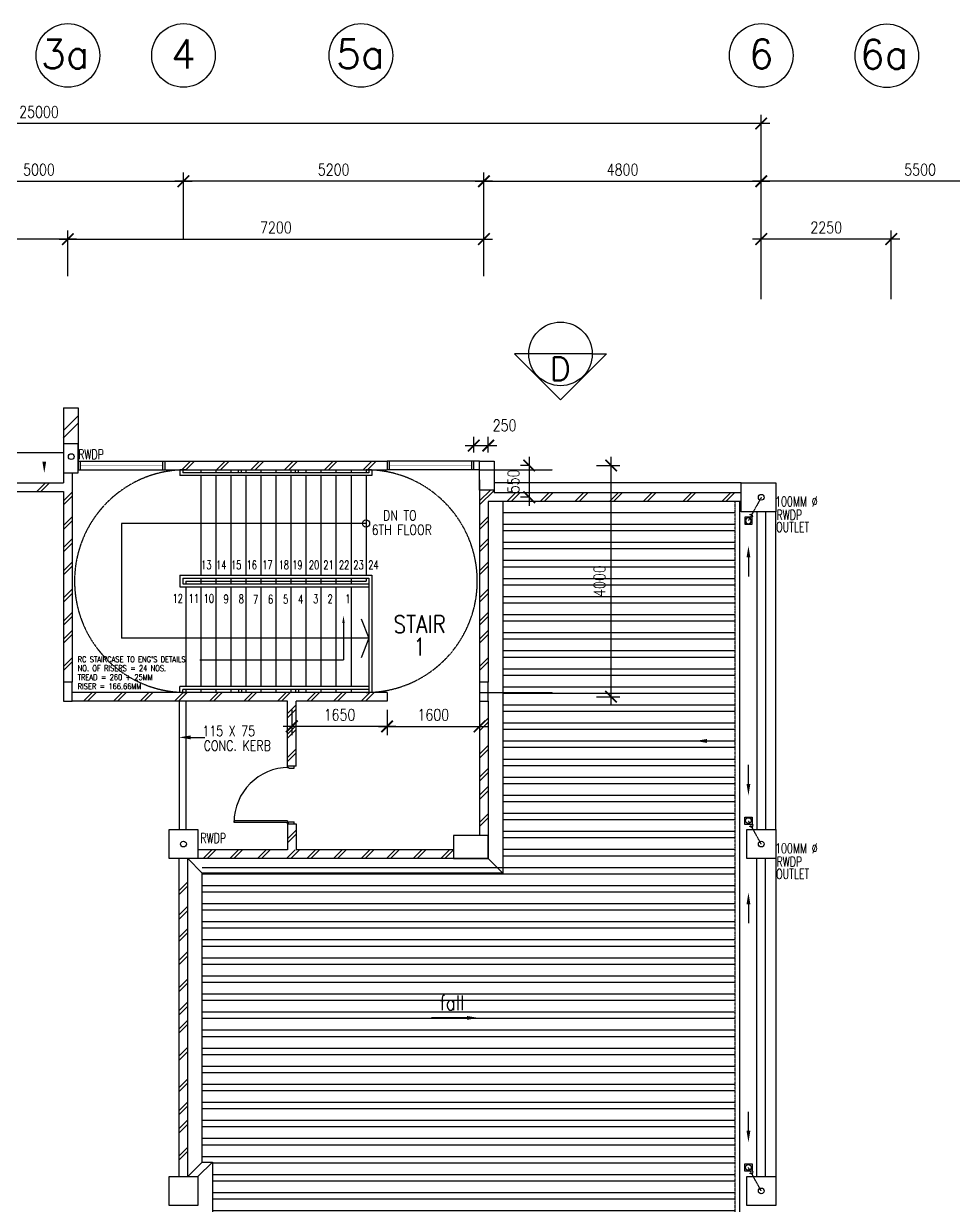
# Model space of a CAD drawing. Extents: x 2687779 to 2997471, y -863049 to -631414.
# Drawn here: x 2897738 to 2913829, y -796674 to -776230 of the extents above; entities that cross this region are included whole.
import ezdxf

# ---------------------------------------------------------------- set-up
doc = ezdxf.new("R2010")
doc.units = 0
doc.header["$LTSCALE"] = 10
doc.header["$MEASUREMENT"] = 0
doc.header["$PDMODE"] = 34
for name, pattern in [('DASHED', [0.75, 0.5, -0.25]), ('DIVIDE', [1.25, 0.5, -0.25, 0, -0.25, 0, -0.25]), ('HIDDEN', [0.375, 0.25, -0.125])]:
    doc.linetypes.add(name, pattern=pattern)
doc.layers.get('0').update_dxf_attribs({"linetype": 'CONTINUOUS'})
doc.layers.get('DEFPOINTS').update_dxf_attribs({"linetype": 'CONTINUOUS'})
for name, color, linetype in [('-sprinkler h1', 240, 'CONTINUOUS'), ('AR', 7, 'CONTINUOUS'), ('AR1', 7, 'CONTINUOUS'), ('BEAM', 1, 'HIDDEN'), ('COL', 3, 'CONTINUOUS'), ('DIM', 7, 'CONTINUOUS'), ('FIT', 5, 'CONTINUOUS'), ('FLASH', 35, 'CONTINUOUS'), ('GRID-T', 7, 'CONTINUOUS'), ('H', 1, 'CONTINUOUS'), ('hatch', 7, 'CONTINUOUS'), ('LINE', 7, 'CONTINUOUS'), ('PIPE', 5, 'DIVIDE'), ('R25', 5, 'CONTINUOUS'), ('RWDP', 145, 'CONTINUOUS'), ('SPEC', 7, 'CONTINUOUS'), ('stair', 7, 'CONTINUOUS'), ('T25', 7, 'CONTINUOUS'), ('T50', 3, 'CONTINUOUS'), ('TEXT', 7, 'CONTINUOUS'), ('WALL', 2, 'CONTINUOUS'), ('WIN', 5, 'CONTINUOUS')]:
    doc.layers.add(name, color=color, linetype=linetype)
doc.layers.get('-sprinkler h1').off()
doc.styles.add('E', font='ROMANS.SHX', dxfattribs={"width": 0.9})
doc.styles.add('ROMANS', font='romans.shx', dxfattribs={"width": 0.8, "height": 100})
doc.styles.get("Standard").update_dxf_attribs({"font": 'ROMANS.SHX'})
doc.dimstyles.new('STANDARD$0', dxfattribs={"dimscale": 0, "dimtxt": 8, "dimasz": 6, "dimexe": 1, "dimexo": 1, "dimgap": 3, "dimtad": 1, "dimdec": 0, "dimlfac": -1, "dimrnd": 1, "dimzin": 0, "dimdsep": 46, "dimtxsty": 'Standard', "dimcen": 0, "dimclrd": 5, "dimclre": 250, "dimadec": 0, "dimazin": 0, "dimtfac": 1, "dimtdec": 4, "dimtofl": 0, "dimtmove": 0, "dimatfit": 3, "dimfxl": 1, "dimtolj": 1, "dimtzin": 0, "dimarcsym": 0})

# ---------------------------------------------------------------- blocks, each defined once
blk = doc.blocks.new('D1000')
at = {"layer": 'R25', "color": 7}
for p, q in [((25, 115), (25, 1040)), ((25, 1040), (50, 1040)), ((50, 115), (50, 1040)), ((0, 115), (25, 115)), ((0, 0), (38, 0)), ((25, 115), (25, 90)), ((50, 115), (25, 115)), ((25, 90), (38, 90)), ((38, 90), (38, 0)), ((962, 90), (962, 0)), ((962, 90), (975, 90)), ((962, 0), (1000, 0)), ((975, 115), (975, 90)), ((975, 115), (1000, 115))]:
    blk.add_line(p, q, dxfattribs=at)
blk.add_arc((25, 90), 950, 0, 90, dxfattribs=at)
blk = doc.blocks.new('_ARCHTICK')
at = {"color": 0, "linetype": 'ByBlock', "const_width": 0.15}
blk.add_lwpolyline([(-0.5, -0.5), (0.5, 0.5)], dxfattribs=at)
blk = doc.blocks.new('*D106')
at = {"layer": 'DEFPOINTS', "color": 0, "transparency": 16777216}
for p in [(2885504, -777957), (2885504, -779505), (2910504, -779505)]:
    blk.add_point(p, dxfattribs=at)
at = {"layer": 'DIM', "color": 7, "lineweight": -2, "transparency": 16777216}
for p, q in [((2885504, -779355), (2885504, -777807)), ((2910504, -779355), (2910504, -777807)), ((2910654, -777957), (2885354, -777957))]:
    blk.add_line(p, q, dxfattribs=at)
at = {"layer": 'DIM', "color": 7, "lineweight": -2, "transparency": 16777216, "xscale": 200, "yscale": 200, "zscale": 200}
for p, rotation in [((2885504, -777957), 180.0000000117521), ((2910504, -777957), 1.175219921378812e-08)]:
    blk.add_blockref('_ARCHTICK', p, dxfattribs=dict(at, rotation=rotation))
at = {"layer": 'DIM', "color": 7, "transparency": 16777216, "insert": (2898004, -777757), "char_height": 200, "attachment_point": 5, "rotation": 0, "style": 'ROMANS'}
blk.add_mtext('\\A1;25000', dxfattribs=at)
blk = doc.blocks.new('*D108')
at = {"layer": 'DEFPOINTS', "color": 0, "transparency": 16777216}
for p in [(2890504, -779957), (2890504, -780751), (2898504, -780751)]:
    blk.add_point(p, dxfattribs=at)
at = {"layer": 'DIM', "color": 7, "lineweight": -2, "transparency": 16777216}
for p, q in [((2898654, -779957), (2890354, -779957)), ((2890504, -780601), (2890504, -779807)), ((2898504, -780601), (2898504, -779807))]:
    blk.add_line(p, q, dxfattribs=at)
at = {"layer": 'DIM', "color": 7, "lineweight": -2, "transparency": 16777216, "xscale": 200, "yscale": 200, "zscale": 200, "rotation": 180}
blk.add_blockref('_ARCHTICK', (2890504, -779957), dxfattribs=at)
at = {"layer": 'DIM', "color": 7, "lineweight": -2, "transparency": 16777216, "xscale": 200, "yscale": 200, "zscale": 200}
blk.add_blockref('_ARCHTICK', (2898504, -779957), dxfattribs=at)
at = {"layer": 'DIM', "color": 7, "transparency": 16777216, "insert": (2894504, -779757), "char_height": 200, "attachment_point": 5, "style": 'ROMANS'}
blk.add_mtext('\\A1;8000', dxfattribs=at)
blk = doc.blocks.new('*D109')
at = {"layer": 'DEFPOINTS', "color": 0, "transparency": 16777216}
for p in [(2900504, -778957), (2895504, -780108), (2900504, -780108)]:
    blk.add_point(p, dxfattribs=at)
at = {"layer": 'DIM', "color": 7, "lineweight": -2, "transparency": 16777216}
for p, q in [((2895504, -779958), (2895504, -778807)), ((2900504, -779958), (2900504, -778807)), ((2895354, -778957), (2900654, -778957))]:
    blk.add_line(p, q, dxfattribs=at)
at = {"layer": 'DIM', "color": 7, "lineweight": -2, "transparency": 16777216, "xscale": 200, "yscale": 200, "zscale": 200, "rotation": 180}
blk.add_blockref('_ARCHTICK', (2895504, -778957), dxfattribs=at)
at = {"layer": 'DIM', "color": 7, "lineweight": -2, "transparency": 16777216, "xscale": 200, "yscale": 200, "zscale": 200}
blk.add_blockref('_ARCHTICK', (2900504, -778957), dxfattribs=at)
at = {"layer": 'DIM', "color": 7, "transparency": 16777216, "insert": (2898004, -778757), "char_height": 200, "attachment_point": 5, "style": 'ROMANS'}
blk.add_mtext('\\A1;5000', dxfattribs=at)
blk = doc.blocks.new('*D111')
at = {"layer": 'DEFPOINTS', "color": 0, "transparency": 16777216}
for p in [(2905704, -779957), (2898504, -780751), (2905704, -780751)]:
    blk.add_point(p, dxfattribs=at)
at = {"layer": 'DIM', "color": 7, "lineweight": -2, "transparency": 16777216}
for p, q in [((2898354, -779957), (2905854, -779957)), ((2898504, -780601), (2898504, -779807)), ((2905704, -780601), (2905704, -779807))]:
    blk.add_line(p, q, dxfattribs=at)
at = {"layer": 'DIM', "color": 7, "lineweight": -2, "transparency": 16777216, "xscale": 200, "yscale": 200, "zscale": 200, "rotation": 180}
blk.add_blockref('_ARCHTICK', (2898504, -779957), dxfattribs=at)
at = {"layer": 'DIM', "color": 7, "lineweight": -2, "transparency": 16777216, "xscale": 200, "yscale": 200, "zscale": 200}
blk.add_blockref('_ARCHTICK', (2905704, -779957), dxfattribs=at)
at = {"layer": 'DIM', "color": 7, "transparency": 16777216, "insert": (2902104, -779757), "char_height": 200, "attachment_point": 5, "style": 'ROMANS'}
blk.add_mtext('\\A1;7200', dxfattribs=at)
blk = doc.blocks.new('*D238')
at = {"layer": 'DEFPOINTS', "color": 0, "transparency": 16777216}
for p in [(2904029, -787949), (2905629, -787949), (2905629, -788387)]:
    blk.add_point(p, dxfattribs=at)
at = {"layer": 'stair', "color": 7, "lineweight": -2, "transparency": 16777216}
for p, q in [((2904029, -788099), (2904029, -788537)), ((2905629, -788099), (2905629, -788537)), ((2903879, -788387), (2905779, -788387))]:
    blk.add_line(p, q, dxfattribs=at)
at = {"layer": 'stair', "color": 7, "lineweight": -2, "transparency": 16777216, "xscale": 200, "yscale": 200, "zscale": 200, "rotation": 180}
blk.add_blockref('_ARCHTICK', (2904029, -788387), dxfattribs=at)
at = {"layer": 'stair', "color": 7, "lineweight": -2, "transparency": 16777216, "xscale": 200, "yscale": 200, "zscale": 200}
blk.add_blockref('_ARCHTICK', (2905629, -788387), dxfattribs=at)
at = {"layer": 'stair', "color": 7, "transparency": 16777216, "insert": (2904829, -788187), "char_height": 200, "attachment_point": 5, "style": 'ROMANS'}
blk.add_mtext('\\A1;1600', dxfattribs=at)
blk = doc.blocks.new('*D114')
at = {"layer": 'DEFPOINTS', "color": 0, "transparency": 16777216}
for p in [(2906618, -783874), (2906489, -784424), (2906618, -784424)]:
    blk.add_point(p, dxfattribs=at)
at = {"layer": 'DIM', "color": 7, "lineweight": -2, "transparency": 16777216}
for p, q in [((2906489, -783724), (2906489, -784574)), ((2906468, -783874), (2906339, -783874)), ((2906468, -784424), (2906339, -784424))]:
    blk.add_line(p, q, dxfattribs=at)
at = {"layer": 'DIM', "color": 7, "lineweight": -2, "transparency": 16777216, "xscale": 200, "yscale": 200, "zscale": 200}
for p, rotation in [((2906489, -783874), 90), ((2906489, -784424), 270)]:
    blk.add_blockref('_ARCHTICK', p, dxfattribs=dict(at, rotation=rotation))
at = {"layer": 'DIM', "color": 7, "transparency": 16777216, "insert": (2906216, -784149), "char_height": 200, "attachment_point": 5, "rotation": 90, "style": 'ROMANS'}
blk.add_mtext('\\A1;550', dxfattribs=at)
blk = doc.blocks.new('*D115')
at = {"layer": 'DEFPOINTS', "color": 0, "transparency": 16777216}
for p in [(2907502, -783874), (2907905, -783874), (2907502, -787874)]:
    blk.add_point(p, dxfattribs=at)
at = {"layer": 'DIM', "color": 7, "lineweight": -2, "transparency": 16777216}
for p, q in [((2907905, -788024), (2907905, -783724)), ((2907652, -783874), (2908055, -783874)), ((2907652, -787874), (2908055, -787874))]:
    blk.add_line(p, q, dxfattribs=at)
at = {"layer": 'DIM', "color": 7, "lineweight": -2, "transparency": 16777216, "xscale": 200, "yscale": 200, "zscale": 200}
for p, rotation in [((2907905, -783874), 90), ((2907905, -787874), 270)]:
    blk.add_blockref('_ARCHTICK', p, dxfattribs=dict(at, rotation=rotation))
at = {"layer": 'DIM', "color": 7, "transparency": 16777216, "insert": (2907705, -785874), "char_height": 200, "attachment_point": 5, "rotation": 90, "style": 'ROMANS'}
blk.add_mtext('\\A1;4000', dxfattribs=at)
blk = doc.blocks.new('*D239')
at = {"layer": 'DEFPOINTS', "color": 0, "transparency": 16777216}
for p in [(2905779, -783530), (2905529, -783799), (2905779, -783799)]:
    blk.add_point(p, dxfattribs=at)
at = {"layer": 'DIM', "color": 7, "lineweight": -2, "transparency": 16777216}
for p, q in [((2905529, -783649), (2905529, -783380)), ((2905779, -783649), (2905779, -783380)), ((2905379, -783530), (2905929, -783530))]:
    blk.add_line(p, q, dxfattribs=at)
at = {"layer": 'DIM', "color": 7, "lineweight": -2, "transparency": 16777216, "xscale": 200, "yscale": 200, "zscale": 200, "rotation": 180}
blk.add_blockref('_ARCHTICK', (2905529, -783530), dxfattribs=at)
at = {"layer": 'DIM', "color": 7, "lineweight": -2, "transparency": 16777216, "xscale": 200, "yscale": 200, "zscale": 200}
blk.add_blockref('_ARCHTICK', (2905779, -783530), dxfattribs=at)
at = {"layer": 'DIM', "color": 7, "transparency": 16777216, "insert": (2906063, -783180), "char_height": 200, "attachment_point": 5, "style": 'ROMANS'}
blk.add_mtext('\\A1;250', dxfattribs=at)
blk = doc.blocks.new('*D118')
at = {"layer": 'DEFPOINTS', "color": 0, "transparency": 16777216}
for p in [(2910504, -778957), (2905704, -780108), (2910504, -780108)]:
    blk.add_point(p, dxfattribs=at)
at = {"layer": 'DIM', "color": 7, "lineweight": -2, "transparency": 16777216}
for p, q in [((2905704, -779958), (2905704, -778807)), ((2910504, -779958), (2910504, -778807)), ((2905554, -778957), (2910654, -778957))]:
    blk.add_line(p, q, dxfattribs=at)
at = {"layer": 'DIM', "color": 7, "lineweight": -2, "transparency": 16777216, "xscale": 200, "yscale": 200, "zscale": 200, "rotation": 180}
blk.add_blockref('_ARCHTICK', (2905704, -778957), dxfattribs=at)
at = {"layer": 'DIM', "color": 7, "lineweight": -2, "transparency": 16777216, "xscale": 200, "yscale": 200, "zscale": 200}
blk.add_blockref('_ARCHTICK', (2910504, -778957), dxfattribs=at)
at = {"layer": 'DIM', "color": 7, "transparency": 16777216, "insert": (2908104, -778757), "char_height": 200, "attachment_point": 5, "style": 'ROMANS'}
blk.add_mtext('\\A1;4800', dxfattribs=at)
blk = doc.blocks.new('*D119')
at = {"layer": 'DEFPOINTS', "color": 0, "transparency": 16777216}
for p in [(2900504, -778957), (2900504, -780108), (2905704, -780108)]:
    blk.add_point(p, dxfattribs=at)
at = {"layer": 'DIM', "color": 7, "lineweight": -2, "transparency": 16777216}
for p, q in [((2900504, -779958), (2900504, -778807)), ((2905704, -779958), (2905704, -778807)), ((2905854, -778957), (2900354, -778957))]:
    blk.add_line(p, q, dxfattribs=at)
at = {"layer": 'DIM', "color": 7, "lineweight": -2, "transparency": 16777216, "xscale": 200, "yscale": 200, "zscale": 200}
for p, rotation in [((2900504, -778957), 180.0000000117547), ((2905704, -778957), 1.175475716763685e-08)]:
    blk.add_blockref('_ARCHTICK', p, dxfattribs=dict(at, rotation=rotation))
at = {"layer": 'DIM', "color": 7, "transparency": 16777216, "insert": (2903104, -778757), "char_height": 200, "attachment_point": 5, "rotation": 0, "style": 'ROMANS'}
blk.add_mtext('\\A1;5200', dxfattribs=at)
blk = doc.blocks.new('*D132')
at = {"layer": 'DEFPOINTS', "color": 0, "transparency": 16777216}
for p in [(2910504, -779957), (2910504, -781149), (2912754, -781149)]:
    blk.add_point(p, dxfattribs=at)
at = {"layer": 'DIM', "color": 7, "lineweight": -2, "transparency": 16777216}
for p, q in [((2912904, -779957), (2910354, -779957)), ((2910504, -780999), (2910504, -779807)), ((2912754, -780999), (2912754, -779807))]:
    blk.add_line(p, q, dxfattribs=at)
at = {"layer": 'DIM', "color": 7, "lineweight": -2, "transparency": 16777216, "xscale": 200, "yscale": 200, "zscale": 200}
for p, rotation in [((2910504, -779957), 180.0000000117512), ((2912754, -779957), 1.175123998109484e-08)]:
    blk.add_blockref('_ARCHTICK', p, dxfattribs=dict(at, rotation=rotation))
at = {"layer": 'DIM', "color": 7, "transparency": 16777216, "insert": (2911629, -779757), "char_height": 200, "attachment_point": 5, "rotation": 0, "style": 'ROMANS'}
blk.add_mtext('\\A1;2250', dxfattribs=at)
blk = doc.blocks.new('*D136')
at = {"layer": 'DEFPOINTS', "color": 0, "transparency": 16777216}
for p in [(2910504, -778957), (2910504, -779808), (2916004, -779808)]:
    blk.add_point(p, dxfattribs=at)
at = {"layer": 'DIM', "color": 7, "lineweight": -2, "transparency": 16777216}
for p, q in [((2910504, -779658), (2910504, -778807)), ((2916004, -779658), (2916004, -778807)), ((2916154, -778957), (2910354, -778957))]:
    blk.add_line(p, q, dxfattribs=at)
at = {"layer": 'DIM', "color": 7, "lineweight": -2, "transparency": 16777216, "xscale": 200, "yscale": 200, "zscale": 200}
for p, rotation in [((2910504, -778957), 179.9999999882509), ((2916004, -778957), 359.9999999882509)]:
    blk.add_blockref('_ARCHTICK', p, dxfattribs=dict(at, rotation=rotation))
at = {"layer": 'DIM', "color": 7, "transparency": 16777216, "insert": (2913254, -778757), "char_height": 200, "attachment_point": 5, "rotation": 360, "style": 'ROMANS'}
blk.add_mtext('\\A1;5500', dxfattribs=at)
blk = doc.blocks.new('*D146')
at = {"layer": 'DEFPOINTS', "color": 0, "transparency": 16777216}
for p in [(2902380, -787949), (2904029, -787949), (2902380, -788387)]:
    blk.add_point(p, dxfattribs=at)
at = {"layer": 'stair', "color": 7, "lineweight": -2, "transparency": 16777216}
for p, q in [((2902380, -788099), (2902380, -788537)), ((2904029, -788099), (2904029, -788537)), ((2904179, -788387), (2902230, -788387))]:
    blk.add_line(p, q, dxfattribs=at)
at = {"layer": 'stair', "color": 7, "lineweight": -2, "transparency": 16777216, "xscale": 200, "yscale": 200, "zscale": 200, "rotation": 180}
blk.add_blockref('_ARCHTICK', (2902380, -788387), dxfattribs=at)
at = {"layer": 'stair', "color": 7, "lineweight": -2, "transparency": 16777216, "xscale": 200, "yscale": 200, "zscale": 200}
blk.add_blockref('_ARCHTICK', (2904029, -788387), dxfattribs=at)
at = {"layer": 'stair', "color": 7, "transparency": 16777216, "insert": (2903205, -788187), "char_height": 200, "attachment_point": 5, "style": 'ROMANS'}
blk.add_mtext('\\A1;1650', dxfattribs=at)
blk = doc.blocks.new('100FT')
at = {"layer": 'PIPE', "linetype": 'Continuous'}
blk.add_circle((0, 0), 50, dxfattribs=at)
blk = doc.blocks.new('A$C7CE3714C')
at = {"layer": 'FIT'}
blk.add_lwpolyline([(0, 0), (126, 0), (126, 126), (0, 126)], close=True, dxfattribs=at)
at = {"layer": 'FIT', "xscale": -1}
blk.add_blockref('100FT', (63, 66), dxfattribs=at)
blk = doc.blocks.new('A$C6C2E2E2E')
at = {"layer": 'TEXT', "color": 7}
for p in [(4596, 1147), (2108, 510)]:
    blk.add_line(p, (4596, 510), dxfattribs=at)
blk.add_solid([(4575, 1147), (4617, 1147), (4596, 1272)], dxfattribs=at)
at = {"layer": 'TEXT', "color": 7, "style": 'E', "width": 0.8}
for s, p in [("RC STAIRCASE TO ENG'S DETAILS", (-4, 467)), ('NO. OF RISERS = 24 NOS.', (-4, 314)), ('TREAD = 260 + 25MM', (-4, 158)), ('RISER = 166.66MM', (-4, 0))]:
    blk.add_text(s, height=100, dxfattribs=at).set_placement(p)
blk = doc.blocks.new('A$C01E24D99')
at = {"layer": 'DEFPOINTS', "color": 30, "linetype": 'Continuous'}
blk.add_blockref('A$C6C2E2E2E', (-5622, -909), dxfattribs=at)

msp = doc.modelspace()

# ---------------------------------------------------------------- hatches: boundary and pattern name
at = {"layer": 'hatch'}
h = msp.add_hatch(dxfattribs=at)
h.set_pattern_fill('STEEL', color=8, scale=2500, angle=315, style=0)
h.set_pattern_definition([(0, (-150878.78, -5e-05), (1e-13, 312.5), []), (0, (-150768.3, 110.5), (1e-13, 312.5), [])])
h.paths.add_polyline_path([(2910054.5, -784680.3), (2906029.5, -784680.3), (2906029.5, -790749.1), (2900829.5, -790749.1), (2900829.5, -795924.1), (2901004.5, -795924.1), (2901004.5, -796924.1), (2900829.5, -796924.1), (2900829.5, -801924.1), (2901004.5, -801924.1), (2901004.5, -802924.1), (2900829.5, -802924.1), (2900829.5, -808099.1), (2910054.5, -808099.1)])

# ---------------------------------------------------------------- linework, layer by layer
for p, q in [((2900429.5, -787949.1), (2900429.5, -790174.1)), ((2900544.5, -787949.1), (2900544.5, -790174.1))]:
    msp.add_line(p, q)
at = {"color": 7}
msp.add_line((2900629.5, -788577.9), (2900874.6, -788577.9), dxfattribs=at)
msp.add_solid([(2900629.5, -788611.3), (2900629.5, -788544.6), (2900429.5, -788577.9)], dxfattribs=at)
at = {"layer": 'AR', "color": 3, "linetype": 'Continuous'}
for p, q in [((2906480.1, -781943.4), (2906233.1, -781943.4)), ((2907580.1, -781943.4), (2907827, -781943.4))]:
    msp.add_line(p, q, dxfattribs=at)
at = {"layer": 'AR', "color": 3}
for p in [(2906233.1, -781943.4), (2907827, -781943.4)]:
    msp.add_line(p, (2907030.1, -782740.3), dxfattribs=at)
at = {"layer": 'AR', "color": 2}
msp.add_line((2907580.1, -781943.4), (2906480.1, -781943.4), dxfattribs=at)
at = {"layer": 'AR', "color": 3, "linetype": 'Continuous'}
msp.add_circle((2907030.1, -781943.4), 550, dxfattribs=at)
at = {"layer": 'AR1', "color": 1, "linetype": 'Continuous'}
msp.add_line((2905629.5, -783799.1), (2905779.5, -783799.1), dxfattribs=at)
at = {"layer": 'BEAM', "color": 5, "linetype": 'Continuous'}
for p, q in [((2910154.5, -784174.1), (2905879.5, -784174.1)), ((2910754.5, -790174.1), (2910754.5, -784674.1)), ((2910754.5, -790674.1), (2910754.5, -796174.1))]:
    msp.add_line(p, q, dxfattribs=at)
at = {"layer": 'COL'}
msp.add_lwpolyline([(2898429.5, -783999.1), (2898679.5, -783999.1), (2898679.5, -783499.1), (2898429.5, -783499.1), (2898429.5, -783999.1)], dxfattribs=at)
for points in [[(2905629.5, -784299.1), (2905629.5, -783799.1), (2905879.5, -783799.1), (2905879.5, -784299.1)], [(2910754.5, -784174.1), (2910754.5, -784674.1), (2910154.5, -784674.1), (2910154.5, -784174.1)], [(2898429.5, -787949.1), (2898579.5, -787949.1), (2898579.5, -787624.1), (2898429.5, -787624.1)], [(2905629.5, -787949.1), (2905779.5, -787949.1), (2905779.5, -787624.1), (2905629.5, -787624.1)], [(2900254.5, -790174.1), (2900754.5, -790174.1), (2900754.5, -790674.1), (2900254.5, -790674.1)], [(2910254.5, -790174.1), (2910754.5, -790174.1), (2910754.5, -790674.1), (2910254.5, -790674.1)], [(2905179.5, -790274.1), (2905179.5, -790674.1), (2905779.5, -790674.1), (2905779.5, -790274.1)], [(2900254.5, -796174.1), (2900754.5, -796174.1), (2900754.5, -796674.1), (2900254.5, -796674.1)], [(2910254.5, -796174.1), (2910754.5, -796174.1), (2910754.5, -796674.1), (2910254.5, -796674.1)]]:
    msp.add_lwpolyline(points, close=True, dxfattribs=at)
at = {"layer": 'DEFPOINTS', "color": 2, "linetype": 'Continuous'}
msp.add_lwpolyline([(2902304.7, -787949.1), (2902271.7, -787949.1)], dxfattribs=at)
at = {"layer": 'FLASH', "color": 21}
for p, q in [((2906029.5, -784499.1), (2906029.5, -790924.1)), ((2900579.5, -790674.1), (2900829.5, -790924.1)), ((2905779.5, -790674.1), (2906029.5, -790924.1)), ((2906029.5, -790924.1), (2900829.5, -790924.1)), ((2900829.5, -795924.1), (2900829.5, -790924.1)), ((2900829.5, -795924.1), (2900579.5, -796174.1)), ((2900754.5, -796174.1), (2901004.5, -795924.1)), ((2900829.5, -795924.1), (2901004.5, -795924.1)), ((2901004.5, -795924.1), (2901004.5, -796924.1))]:
    msp.add_line(p, q, dxfattribs=at)
at = {"layer": 'GRID-T', "color": 7}
for centre in [(2898504.5, -776779.5), (2900504.5, -776779.5), (2903576.2, -776779.5), (2910504.5, -776779.5), (2912677.3, -776785)]:
    msp.add_circle(centre, 550, dxfattribs=at)
at = {"layer": 'H'}
for p, q in [((2898429.5, -783265.9), (2898679.5, -783015.9)), ((2898425.3, -783399.1), (2898675.3, -783149.1)), ((2900473.6, -783949.1), (2900623.6, -783799.1)), ((2900544.3, -783949.1), (2900694.3, -783799.1)), ((2901077, -783949.1), (2901227, -783799.1)), ((2901147.7, -783949.1), (2901297.7, -783799.1)), ((2901672, -783949.1), (2901822, -783799.1)), ((2901742.7, -783949.1), (2901892.7, -783799.1)), ((2902255.4, -783949.1), (2902405.4, -783799.1)), ((2902326.2, -783949.1), (2902476.2, -783799.1)), ((2902943.6, -783949.1), (2903093.6, -783799.1)), ((2903014.3, -783949.1), (2903164.3, -783799.1)), ((2903616.8, -783949.1), (2903766.8, -783799.1)), ((2903687.5, -783949.1), (2903837.5, -783799.1)), ((2897967.6, -784324.1), (2898117.6, -784174.1)), ((2898038.4, -784324.1), (2898188.4, -784174.1)), ((2898429.5, -784485.4), (2898579.5, -784335.4)), ((2898429.5, -784556.1), (2898579.5, -784406.1)), ((2905629.5, -784485.4), (2905815.8, -784299.1)), ((2905629.5, -784556.1), (2905879.5, -784306.1)), ((2906103.7, -784499.1), (2906253.7, -784349.1)), ((2906174.4, -784499.1), (2906324.4, -784349.1)), ((2906677.2, -784499.1), (2906827.2, -784349.1)), ((2906747.9, -784499.1), (2906897.9, -784349.1)), ((2907280.6, -784499.1), (2907430.6, -784349.1)), ((2907351.3, -784499.1), (2907501.3, -784349.1)), ((2907875.6, -784499.1), (2908025.6, -784349.1)), ((2907946.3, -784499.1), (2908096.3, -784349.1)), ((2908459, -784499.1), (2908609, -784349.1)), ((2908529.7, -784499.1), (2908679.7, -784349.1)), ((2909147.2, -784499.1), (2909297.2, -784349.1)), ((2909217.9, -784499.1), (2909367.9, -784349.1)), ((2909820.4, -784499.1), (2909970.4, -784349.1)), ((2909891.1, -784499.1), (2910041.1, -784349.1)), ((2898429.5, -784910.6), (2898579.5, -784760.6)), ((2898429.5, -784981.3), (2898579.5, -784831.3)), ((2905629.5, -784910.6), (2905779.5, -784760.6)), ((2905629.5, -784981.3), (2905779.5, -784831.3)), ((2898429.5, -785294.8), (2898579.5, -785144.8)), ((2898429.5, -785365.5), (2898579.5, -785215.5)), ((2905629.5, -785294.8), (2905779.5, -785144.8)), ((2905629.5, -785365.5), (2905779.5, -785215.5)), ((2898429.5, -785694.8), (2898579.5, -785544.8)), ((2898429.5, -785765.5), (2898579.5, -785615.5)), ((2905629.5, -785694.8), (2905779.5, -785544.8)), ((2905629.5, -785765.5), (2905779.5, -785615.5)), ((2898429.5, -786165.5), (2898579.5, -786015.5)), ((2898429.5, -786236.2), (2898579.5, -786086.2)), ((2905629.5, -786165.5), (2905779.5, -786015.5)), ((2905629.5, -786236.2), (2905779.5, -786086.2)), ((2898429.5, -786565.5), (2898579.5, -786415.5)), ((2898429.5, -786636.2), (2898579.5, -786486.2)), ((2905629.5, -786565.5), (2905779.5, -786415.5)), ((2905629.5, -786636.2), (2905779.5, -786486.2)), ((2898429.5, -786879), (2898579.5, -786729)), ((2898429.5, -786949.7), (2898579.5, -786799.7)), ((2905629.5, -786879), (2905779.5, -786729)), ((2905629.5, -786949.7), (2905779.5, -786799.7)), ((2898429.5, -787349.7), (2898579.5, -787199.7)), ((2898429.5, -787420.4), (2898579.5, -787270.4)), ((2905629.5, -787349.7), (2905779.5, -787199.7)), ((2905629.5, -787420.4), (2905779.5, -787270.4)), ((2898774.1, -787948.5), (2898924.1, -787798.5)), ((2898844.8, -787948.5), (2898994.8, -787798.5)), ((2899293.5, -787948.5), (2899443.5, -787798.5)), ((2899364.2, -787948.5), (2899514.2, -787798.5)), ((2899755.9, -787948.5), (2899905.9, -787798.5)), ((2899826.6, -787948.5), (2899976.6, -787798.5)), ((2900350.5, -787948.5), (2900500.5, -787798.5)), ((2900421.3, -787948.5), (2900571.3, -787798.5)), ((2900953.9, -787948.5), (2901103.9, -787798.5)), ((2901024.7, -787948.5), (2901174.7, -787798.5)), ((2901548.9, -787948.5), (2901698.9, -787798.5)), ((2901619.7, -787948.5), (2901769.7, -787798.5)), ((2902132.4, -787948.5), (2902282.4, -787798.5)), ((2902203.1, -787948.5), (2902353.1, -787798.5)), ((2902639.1, -787948.5), (2902789.1, -787798.5)), ((2902709.8, -787948.5), (2902859.8, -787798.5)), ((2903101.5, -787948.5), (2903251.5, -787798.5)), ((2903172.3, -787948.5), (2903322.3, -787798.5)), ((2903581.6, -787948.5), (2903731.6, -787798.5)), ((2903652.3, -787948.5), (2903802.3, -787798.5)), ((2902304.7, -788166.3), (2902454.7, -788016.3)), ((2902304.7, -788237), (2902454.7, -788087)), ((2905629.5, -788394.8), (2905779.5, -788244.8)), ((2905629.5, -788465.5), (2905779.5, -788315.5)), ((2902304.7, -788522.3), (2902454.7, -788372.3)), ((2902304.7, -788593), (2902454.7, -788443)), ((2905629.5, -788865.5), (2905779.5, -788715.5)), ((2902304.7, -788923.3), (2902454.7, -788773.3)), ((2902304.7, -788994), (2902454.7, -788844)), ((2905629.5, -788936.2), (2905779.5, -788786.2)), ((2905629.5, -789265.5), (2905779.5, -789115.5)), ((2905629.5, -789336.2), (2905779.5, -789186.2)), ((2905629.5, -789579), (2905779.5, -789429)), ((2905629.5, -789649.7), (2905779.5, -789499.7)), ((2905629.5, -790049.7), (2905779.5, -789899.7)), ((2905629.5, -790120.4), (2905779.5, -789970.4)), ((2902304.7, -790333.8), (2902454.7, -790183.8)), ((2902304.7, -790404.6), (2902454.7, -790254.6)), ((2900842.8, -790674.1), (2900992.8, -790524.1)), ((2900913.5, -790674.1), (2901063.5, -790524.1)), ((2901305.2, -790674.1), (2901455.2, -790524.1)), ((2901375.9, -790674.1), (2901525.9, -790524.1)), ((2901785.3, -790674.1), (2901935.3, -790524.1)), ((2901856, -790674.1), (2902006, -790524.1)), ((2902289.4, -790674.1), (2902439.4, -790524.1)), ((2902360.1, -790674.1), (2902510.1, -790524.1)), ((2902638.3, -790674.1), (2902788.3, -790524.1)), ((2902709, -790674.1), (2902859, -790524.1)), ((2903100.7, -790674.1), (2903250.7, -790524.1)), ((2903171.4, -790674.1), (2903321.4, -790524.1)), ((2903580.7, -790674.1), (2903730.7, -790524.1)), ((2903651.4, -790674.1), (2903801.4, -790524.1)), ((2904016.3, -790674.1), (2904166.3, -790524.1)), ((2904087, -790674.1), (2904237, -790524.1)), ((2904478.7, -790674.1), (2904628.7, -790524.1)), ((2904549.4, -790674.1), (2904699.4, -790524.1)), ((2904958.8, -790674.1), (2905108.8, -790524.1)), ((2905029.5, -790674.1), (2905179.5, -790524.1)), ((2900429.5, -791225.1), (2900579.5, -791075.1)), ((2900429.5, -791295.8), (2900579.5, -791145.8)), ((2900429.5, -791650.3), (2900579.5, -791500.3)), ((2900429.5, -791721), (2900579.5, -791571)), ((2900429.5, -792034.5), (2900579.5, -791884.5)), ((2900429.5, -792105.2), (2900579.5, -791955.2)), ((2900429.5, -792434.5), (2900579.5, -792284.5)), ((2900429.5, -792505.2), (2900579.5, -792355.2)), ((2900429.5, -792905.2), (2900579.5, -792755.2)), ((2900429.5, -792975.9), (2900579.5, -792825.9)), ((2900429.5, -793305.2), (2900579.5, -793155.2)), ((2900429.5, -793375.9), (2900579.5, -793225.9)), ((2900429.5, -793618.6), (2900579.5, -793468.6)), ((2900429.5, -793689.4), (2900579.5, -793539.4)), ((2900429.5, -794089.4), (2900579.5, -793939.4)), ((2900429.5, -794160.1), (2900579.5, -794010.1)), ((2900429.5, -794633.2), (2900579.5, -794483.2)), ((2900429.5, -794703.9), (2900579.5, -794553.9)), ((2900429.5, -795033.2), (2900579.5, -794883.2)), ((2900429.5, -795103.9), (2900579.5, -794953.9)), ((2900429.5, -795346.6), (2900579.5, -795196.6)), ((2900429.5, -795417.4), (2900579.5, -795267.4)), ((2900429.5, -795817.4), (2900579.5, -795667.4)), ((2900429.5, -795888.1), (2900579.5, -795738.1))]:
    msp.add_line(p, q, dxfattribs=at)
at = {"layer": 'LINE', "color": 7, "linetype": 'Continuous'}
for points in [[(2898129.3, -783805.1), (2898062.7, -783805.1), (2898096, -784005.1)], [(2909564.7, -788672.8), (2909564.7, -788606.2), (2909364.7, -788639.5)]]:
    msp.add_solid(points, dxfattribs=at)
at = {"layer": 'RWDP', "color": 142, "linetype": 'HIDDEN'}
for p, q in [((2910504.5, -784424.1), (2910281.2, -784828)), ((2910504.5, -790424.1), (2910281.2, -790020.2)), ((2910504.5, -796424.1), (2910281.2, -796020.2))]:
    msp.add_line(p, q, dxfattribs=at)
at = {"layer": 'RWDP', "color": 142}
for points in [[(2910359.2, -784761.2), (2910344.6, -784713.2), (2910299.3, -784727)], [(2910359.2, -790087), (2910344.6, -790135), (2910299.3, -790121.2)], [(2910359.2, -796087), (2910344.6, -796135), (2910299.3, -796121.2)]]:
    msp.add_lwpolyline(points, dxfattribs=at)
at = {"layer": 'RWDP', "color": 142, "linetype": 'Continuous'}
for centre in [(2898562.9, -783720.6), (2900504.5, -790424.1)]:
    msp.add_circle(centre, 50, dxfattribs=at)
at = {"layer": 'SPEC', "color": 7}
msp.add_line((2905410, -793431.4), (2904800, -793431.4), dxfattribs=at)
msp.add_solid([(2905410, -793464.7), (2905410, -793398), (2905610, -793431.4)], dxfattribs=at)
at = {"layer": 'stair', "color": 193}
for p, q in [((2900444.5, -783949.1), (2900444.5, -784049.1)), ((2903764.5, -784049.1), (2900444.5, -784049.1)), ((2900494.5, -783949.1), (2900494.5, -783999.1)), ((2903714.5, -783999.1), (2900494.5, -783999.1)), ((2901456.2, -783999.1), (2901456.2, -783949.1)), ((2901506.2, -783999.1), (2901506.2, -783949.1)), ((2902442.8, -783999.1), (2902442.8, -783949.1)), ((2902492.8, -783999.1), (2902492.8, -783949.1)), ((2903714.5, -783949.1), (2903714.5, -783999.1)), ((2903764.5, -783949.1), (2903764.5, -784049.1)), ((2900444.5, -785774.1), (2903764.5, -785774.1)), ((2900444.5, -785774.1), (2900444.5, -785974.1)), ((2900494.5, -785824.1), (2903714.5, -785824.1)), ((2900494.5, -785824.1), (2900494.5, -785924.1)), ((2902368.7, -785824.1), (2902366.7, -785824.1)), ((2903714.5, -785824.1), (2903714.5, -787799.1)), ((2903764.5, -785774.1), (2903764.5, -787799.1)), ((2900444.5, -785974.1), (2903714.5, -785974.1)), ((2900494.5, -785924.1), (2903714.5, -785924.1)), ((2900444.5, -787799.1), (2900444.5, -787699.1)), ((2903714.5, -787699.1), (2900444.5, -787699.1)), ((2900494.5, -787799.1), (2900494.5, -787749.1)), ((2903714.5, -787749.1), (2900494.5, -787749.1)), ((2901456.2, -787749.1), (2901456.2, -787799.1)), ((2901456.2, -787749.1), (2901456.2, -787799.1)), ((2901506.2, -787749.1), (2901506.2, -787799.1)), ((2901506.2, -787749.1), (2901506.2, -787799.1)), ((2902442.8, -787749.1), (2902442.8, -787799.1)), ((2902442.8, -787749.1), (2902442.8, -787799.1)), ((2902492.8, -787749.1), (2902492.8, -787799.1)), ((2902492.8, -787749.1), (2902492.8, -787799.1))]:
    msp.add_line(p, q, dxfattribs=at)
at = {"layer": 'stair'}
for p, q in [((2900804.5, -783949.1), (2900804.5, -783999.1)), ((2900804.5, -784049.1), (2900804.5, -785774.1)), ((2901064.5, -783949.1), (2901064.5, -783999.1)), ((2901064.5, -784049.1), (2901064.5, -785774.1)), ((2901324.5, -783949.1), (2901324.5, -783999.1)), ((2901324.5, -784049.1), (2901324.5, -785774.1)), ((2901584.5, -783949.1), (2901584.5, -783999.1)), ((2901584.5, -784049.1), (2901584.5, -785774.1)), ((2901844.5, -783949.1), (2901844.5, -783999.1)), ((2901844.5, -784049.1), (2901844.5, -785774.1)), ((2902104.5, -783949.1), (2902104.5, -783999.1)), ((2902104.5, -784049.1), (2902104.5, -785436.5)), ((2902364.5, -783949.1), (2902364.5, -783999.1)), ((2902364.5, -784049.1), (2902364.5, -785774.1)), ((2902624.5, -783949.1), (2902624.5, -783999.1)), ((2902624.5, -784049.1), (2902624.5, -785774.1)), ((2902884.5, -783949.1), (2902884.5, -783999.1)), ((2902884.5, -784049.1), (2902884.5, -785774.1)), ((2903144.5, -783949.1), (2903144.5, -783999.1)), ((2903144.5, -784049.1), (2903144.5, -785774.1)), ((2903404.5, -783949.1), (2903404.5, -783999.1)), ((2903404.5, -784049.1), (2903404.5, -785774.1)), ((2903664.5, -783949.1), (2903664.5, -783999.1)), ((2903664.5, -784049.1), (2903664.5, -785774.1)), ((2903664.5, -784877.5), (2899431.9, -784877.5)), ((2899431.9, -784877.5), (2899431.9, -786861.6)), ((2902104.5, -785436.5), (2902104.5, -785774.1)), ((2900544.5, -785874.1), (2902343.8, -785874.1)), ((2900544.5, -785874.1), (2903664.5, -785874.1)), ((2900544.5, -785874.1), (2900544.5, -785924.1)), ((2900804.5, -785824.1), (2900804.5, -785874.1)), ((2900804.5, -785824.1), (2900804.5, -785874.1)), ((2900804.5, -785874.1), (2900804.5, -785924.1)), ((2901064.5, -785824.1), (2901064.5, -785874.1)), ((2901064.5, -785824.1), (2901064.5, -785874.1)), ((2901064.5, -785874.1), (2901064.5, -785924.1)), ((2901324.5, -785824.1), (2901324.5, -785874.1)), ((2901324.5, -785824.1), (2901324.5, -785874.1)), ((2901324.5, -785874.1), (2901324.5, -785924.1)), ((2901584.5, -785824.1), (2901584.5, -785874.1)), ((2901584.5, -785824.1), (2901584.5, -785874.1)), ((2901584.5, -785874.1), (2901584.5, -785924.1)), ((2901844.5, -785824.1), (2901844.5, -785874.1)), ((2901844.5, -785824.1), (2901844.5, -785874.1)), ((2901844.5, -785874.1), (2901844.5, -785924.1)), ((2902104.5, -785824.1), (2902104.5, -785869.8)), ((2902104.5, -785824.1), (2902104.5, -785874.1)), ((2902104.5, -785874.1), (2902104.5, -785924.1)), ((2902364.5, -785824.1), (2902364.5, -785924.1)), ((2902624.5, -785824.1), (2902624.5, -785874.1)), ((2902624.5, -785874.1), (2902624.5, -785924.1)), ((2902624.5, -785874.1), (2902624.5, -785924.1)), ((2902884.5, -785824.1), (2902884.5, -785874.1)), ((2902884.5, -785874.1), (2902884.5, -785924.1)), ((2902884.5, -785874.1), (2902884.5, -785924.1)), ((2903144.5, -785824.1), (2903144.5, -785874.1)), ((2903144.5, -785874.1), (2903144.5, -785924.1)), ((2903404.5, -785824.1), (2903404.5, -785874.1)), ((2903404.5, -785874.1), (2903404.5, -785924.1)), ((2903664.5, -785824.1), (2903664.5, -785874.1)), ((2900544.5, -785974.1), (2900544.5, -787699.1)), ((2900804.5, -785974.1), (2900804.5, -787699.1)), ((2901064.5, -785974.1), (2901064.5, -787699.1)), ((2901324.5, -785974.1), (2901324.5, -787699.1)), ((2901584.5, -785974.1), (2901584.5, -787699.1)), ((2901844.5, -785974.1), (2901844.5, -787699.1)), ((2902104.5, -785974.1), (2902104.5, -787699.1)), ((2902364.5, -785974.1), (2902364.5, -787699.1)), ((2902624.5, -785974.1), (2902624.5, -787699.1)), ((2902884.5, -785974.1), (2902884.5, -787699.1)), ((2903144.5, -785974.1), (2903144.5, -787699.1)), ((2903404.5, -785974.1), (2903404.5, -787699.1)), ((2903714.5, -786861.6), (2899431.9, -786861.6)), ((2900544.5, -787749.1), (2900544.5, -787799.1)), ((2900544.5, -787749.1), (2900544.5, -787799.1)), ((2900804.5, -787749.1), (2900804.5, -787799.1)), ((2900804.5, -787749.1), (2900804.5, -787799.1)), ((2901064.5, -787749.1), (2901064.5, -787799.1)), ((2901064.5, -787749.1), (2901064.5, -787799.1)), ((2901324.5, -787749.1), (2901324.5, -787799.1)), ((2901324.5, -787749.1), (2901324.5, -787799.1)), ((2901584.5, -787749.1), (2901584.5, -787799.1)), ((2901584.5, -787749.1), (2901584.5, -787799.1)), ((2901844.5, -787749.1), (2901844.5, -787799.1)), ((2901844.5, -787749.1), (2901844.5, -787799.1)), ((2902104.5, -787749.1), (2902104.5, -787799.1)), ((2902104.5, -787749.1), (2902104.5, -787799.1)), ((2902364.5, -787749.1), (2902364.5, -787799.1)), ((2902364.5, -787749.1), (2902364.5, -787799.1)), ((2902624.5, -787749.1), (2902624.5, -787799.1)), ((2902624.5, -787749.1), (2902624.5, -787799.1)), ((2902884.5, -787749.1), (2902884.5, -787799.1)), ((2902884.5, -787749.1), (2902884.5, -787799.1)), ((2903144.5, -787749.1), (2903144.5, -787799.1)), ((2903144.5, -787749.1), (2903144.5, -787799.1)), ((2903404.5, -787749.1), (2903404.5, -787799.1)), ((2903404.5, -787749.1), (2903404.5, -787799.1))]:
    msp.add_line(p, q, dxfattribs=at)
at = {"layer": 'stair', "color": 5, "linetype": 'HIDDEN'}
for p, q in [((2905629.5, -783949.1), (2906892.2, -783949.1)), ((2905629.5, -787799.1), (2906892.2, -787799.1)), ((2905629.5, -787799.1), (2906892.2, -787799.1))]:
    msp.add_line(p, q, dxfattribs=at)
at = {"layer": 'stair', "color": 4, "linetype": 'Continuous'}
msp.add_lwpolyline([(2903579.7, -786524.5), (2903714.5, -786861.6), (2903579.7, -787198.7)], dxfattribs=at)
at = {"layer": 'stair', "color": 2, "linetype": 'Continuous'}
msp.add_circle((2903664.5, -784877.5), 62.5, dxfattribs=at)
at = {"layer": 'stair', "color": 1, "linetype": 'HIDDEN'}
for centre, start, end in [((2900544.5, -785874.1), 90, 270), ((2903664.5, -785874.1), 270, 90)]:
    msp.add_arc(centre, 1925, start, end, dxfattribs=at)
at = {"layer": 'WALL'}
for p, q in [((2898429.5, -782874.1), (2898429.5, -783799.1)), ((2898429.5, -782874.1), (2898679.5, -782874.1)), ((2898679.5, -782874.1), (2898679.5, -783949.1)), ((2895604.5, -783649.1), (2898429.5, -783649.1)), ((2900179.5, -783799.1), (2900179.5, -783949.1)), ((2900179.5, -783799.1), (2904029.5, -783799.1)), ((2904029.5, -783799.1), (2904029.5, -783949.1)), ((2905529.5, -783949.1), (2905529.5, -783799.1)), ((2905629.5, -783799.1), (2905529.5, -783799.1)), ((2898429.5, -783999.1), (2898429.5, -784174.1)), ((2898579.5, -783999.1), (2898579.5, -787624.1)), ((2900179.5, -783949.1), (2904029.5, -783949.1)), ((2905629.5, -783949.1), (2905529.5, -783949.1)), ((2890754.5, -784174.1), (2898429.5, -784174.1)), ((2905629.5, -784124.1), (2905629.5, -787624.1)), ((2890754.5, -784324.1), (2898429.5, -784324.1)), ((2898429.5, -784324.1), (2898429.5, -787624.1)), ((2910154.5, -784349.1), (2905879.5, -784349.1)), ((2910154.5, -784499.1), (2905779.5, -784499.1)), ((2905779.5, -784499.1), (2905779.5, -787624.1)), ((2904029.5, -787799.1), (2898579.5, -787799.1)), ((2904029.5, -787799.1), (2904029.5, -787949.1)), ((2902304.7, -787949.1), (2898579.5, -787949.1)), ((2902304.7, -789074.1), (2902304.7, -787949.1)), ((2904029.5, -787949.1), (2902454.7, -787949.1)), ((2902454.7, -789074.1), (2902454.7, -787949.1)), ((2905629.5, -787949.1), (2905629.5, -790274.1)), ((2905779.5, -787949.1), (2905779.5, -790674.1)), ((2902304.7, -790524.1), (2900754.5, -790524.1)), ((2905179.5, -790524.1), (2902454.7, -790524.1)), ((2900429.5, -796174.1), (2900429.5, -790674.1)), ((2900579.5, -796174.1), (2900579.5, -790674.1)), ((2905779.5, -790674.1), (2900754.5, -790674.1))]:
    msp.add_line(p, q, dxfattribs=at)
at = {"layer": 'WALL', "color": 142, "linetype": 'DASHED'}
msp.add_line((2910054.5, -808174.1), (2910054.5, -784499.1), dxfattribs=at)
at = {"layer": 'WALL', "color": 7}
for p, q in [((2910129.5, -784499.1), (2910129.5, -808174.1)), ((2910429.5, -784674.1), (2910429.5, -790174.1)), ((2910579.5, -784674.1), (2910579.5, -790174.1)), ((2910429.5, -796174.1), (2910429.5, -790674.1)), ((2910579.5, -796174.1), (2910579.5, -790674.1))]:
    msp.add_line(p, q, dxfattribs=at)
at = {"layer": 'WALL', "color": 142}
for p, q in [((2910282.6, -785465.4), (2910282.6, -785793.8)), ((2910282.6, -789382.8), (2910282.6, -789054.4)), ((2910282.6, -791465.4), (2910282.6, -791793.8)), ((2910282.6, -795382.8), (2910282.6, -795054.4))]:
    msp.add_line(p, q, dxfattribs=at)
at = {"layer": 'WALL'}
for points in [[(2905879.5, -784299.1), (2905879.5, -784349.1)], [(2902454.7, -789074.1), (2902304.7, -789074.1)]]:
    msp.add_lwpolyline(points, dxfattribs=at)
at = {"layer": 'WALL', "color": 2, "linetype": 'Continuous'}
for points in [[(2902304.7, -790074.1), (2902304.7, -790524.1)], [(2902304.7, -790074.1), (2902454.7, -790074.1)], [(2902454.7, -790074.1), (2902454.7, -790524.1)]]:
    msp.add_lwpolyline(points, dxfattribs=at)
at = {"layer": 'WALL', "color": 142}
for centre in [(2910504.5, -784424.1), (2910504.5, -790424.1), (2910504.5, -796424.1)]:
    msp.add_circle(centre, 50, dxfattribs=at)
for points in [[(2910315.9, -785465.4), (2910249.3, -785465.4), (2910282.6, -785265.4)], [(2910315.9, -789382.8), (2910249.3, -789382.8), (2910282.6, -789582.8)], [(2910315.9, -791465.4), (2910249.3, -791465.4), (2910282.6, -791265.4)], [(2910315.9, -795382.8), (2910249.3, -795382.8), (2910282.6, -795582.8)]]:
    msp.add_solid(points, dxfattribs=at)
at = {"layer": 'WIN'}
for p, q in [((2898679.5, -783799.1), (2900179.5, -783799.1)), ((2898717.5, -783799.1), (2898717.5, -783949.1)), ((2900141.5, -783799.1), (2900141.5, -783949.1)), ((2905529.5, -783799.1), (2904029.5, -783799.1)), ((2904067.5, -783799.1), (2904067.5, -783949.1)), ((2905491.5, -783799.1), (2905491.5, -783949.1)), ((2898679.5, -783949.1), (2900179.5, -783949.1)), ((2905529.5, -783949.1), (2904029.5, -783949.1))]:
    msp.add_line(p, q, dxfattribs=at)
at = {"layer": 'WIN', "const_width": 10, "flags": 128}
for points in [[(2898717.5, -783874.1), (2900141.5, -783874.1)], [(2905491.5, -783874.1), (2904067.5, -783874.1)]]:
    msp.add_lwpolyline(points, dxfattribs=at)

# ---------------------------------------------------------------- block references
at = {"layer": '-sprinkler h1', "linetype": 'Continuous'}
msp.add_blockref('A$C01E24D99', (2904300, -786836.1), dxfattribs=at)
at = {"layer": 'DIM', "rotation": 90}
msp.add_blockref('D1000', (2902419.7, -790074.1), dxfattribs=at)
at = {"layer": 'T25', "rotation": 180}
msp.add_blockref('A$C7CE3714C', (2910344.2, -784765), dxfattribs=at)
at = {"layer": 'T25', "xscale": -1}
for p in [(2910344.2, -790083.2), (2910344.2, -796083.2)]:
    msp.add_blockref('A$C7CE3714C', p, dxfattribs=at)

# ---------------------------------------------------------------- texts
at = {"layer": 'AR', "color": 3, "style": 'ROMANS'}
msp.add_text('D', height=400, dxfattribs=at).set_placement((2906848.3, -782402.2))
at = {"layer": 'GRID-T', "color": 3, "style": 'ROMANS'}
for s, p in [('3a', (2898039, -777005.3)), ('4', (2900289.3, -777005.3)), ('5a', (2903147, -777005.3)), ('6', (2910289.3, -777005.3)), ('6a', (2912211.8, -777010.7))]:
    msp.add_text(s, height=500, dxfattribs=at).set_placement(p)
at = {"layer": 'RWDP', "color": 142, "style": 'ROMANS', "width": 0.7}
for p in [(2898683.2, -783766.9), (2900798.1, -790405.4)]:
    msp.add_text('RWDP', height=170, dxfattribs=at).set_placement(p)
at = {"layer": 'SPEC', "color": 7, "style": 'ROMANS', "width": 0.85}
msp.add_text('fall', height=250, dxfattribs=at).set_placement((2904933.8, -793295.4))
at = {"layer": 'stair', "color": 7, "linetype": 'Continuous', "style": 'ROMANS'}
for s, height, width, p in [('DN TO', 175, 0.8, (2903959.1, -784825.1)), ('6TH FLOOR', 175, 0.8, (2903760.9, -785074.4)), ('13', 150, 0.7, (2900810.2, -785669.9)), ('14', 150, 0.7, (2901069, -785669.9)), ('15', 150, 0.7, (2901328.1, -785669.9)), ('16', 150, 0.7, (2901595.7, -785669.9)), ('17', 150, 0.7, (2901868.2, -785669.9)), ('18', 150, 0.7, (2902150.9, -785669.9)), ('19', 150, 0.7, (2902386.9, -785669.9)), ('20', 150, 0.7, (2902675.2, -785669.9)), ('21', 150, 0.7, (2902925, -785669.9)), ('22', 150, 0.7, (2903195.2, -785669.9)), ('23', 150, 0.7, (2903444.2, -785669.9)), ('24', 150, 0.7, (2903703.2, -785669.9)), ('12', 150, 0.7, (2900315.1, -786247.6)), ('11', 150, 0.7, (2900596.1, -786247.6)), ('10', 150, 0.7, (2900854.1, -786247.6)), ('9', 150, 0.7, (2901198.1, -786257.6)), ('8', 150, 0.7, (2901459.5, -786257.6)), ('7', 150, 0.7, (2901709, -786268.1)), ('6', 150, 0.7, (2901967.6, -786262.9)), ('5', 150, 0.7, (2902229, -786262.9)), ('4', 150, 0.7, (2902490.4, -786262.8)), ('3', 150, 0.7, (2902749, -786257.6)), ('2', 150, 0.7, (2902998.5, -786257.6)), ('1', 150, 0.7, (2903303.1, -786258.1)), ('115 X 75', 175, 0.8, (2900832.3, -788554.6)), ('CONC. KERB', 175, 0.8, (2900853.8, -788808.2))]:
    msp.add_text(s, height=height, dxfattribs=dict(at, width=width)).set_placement(p)
at = {"layer": 'T50', "color": 2, "style": 'ROMANS', "width": 0.85}
for s, p in [('STAIR', (2904139.1, -786769.5)), ('1', (2904483.5, -787160.7))]:
    msp.add_text(s, height=300, dxfattribs=at).set_placement(p)
at = {"layer": 'WALL', "color": 142, "style": 'ROMANS', "width": 0.7}
for s, p in [('100MM %%c', (2910744.6, -784582.7)), ('RWDP', (2910768.6, -784813.7)), ('OUTLET', (2910761.9, -785024.7)), ('100MM %%c', (2910744.6, -790582.7)), ('RWDP', (2910768.6, -790813.7)), ('OUTLET', (2910761.9, -791024.7))]:
    msp.add_text(s, height=170, dxfattribs=at).set_placement(p)

# ---------------------------------------------------------------- dimensions: what is measured, and where the dimension line sits
at = {"layer": 'DIM'}
for p1, p2, distance, picture, middle in [((2910504.5, -779505.2), (2885504.5, -779505.2), -1547.9, '*D106', (2898004.5, -777757.4)), ((2895504.5, -780107.9), (2900504.5, -780107.9), 1150.6, '*D109', (2898004.5, -778757.4)), ((2905704.5, -780107.9), (2900504.5, -780107.9), -1150.6, '*D119', (2903104.5, -778757.4)), ((2905704.5, -780107.9), (2910504.5, -780107.9), 1150.6, '*D118', (2908104.5, -778757.4)), ((2916004.5, -779807.9), (2910504.5, -779807.9), -850.6, '*D136', (2913254.5, -778757.4)), ((2898504.5, -780751), (2890504.5, -780751), -793.7, '*D108', (2894504.5, -779757.4)), ((2898504.5, -780751), (2905704.5, -780751), 793.7, '*D111', (2902104.5, -779757.4)), ((2912754.5, -781149), (2910504.5, -781149), -1191.7, '*D132', (2911629.5, -779757.4)), ((2907501.6, -787874.1), (2907501.6, -783874.1), -403.9, '*D115', (2907705.5, -785874.1))]:
    dim = msp.add_aligned_dim(p1=p1, p2=p2, distance=distance, dimstyle='STANDARD$0', override={"dimscale": 100, "dimtxt": 2, "dimasz": 2, "dimexe": 1.5, "dimexo": 1.5, "dimgap": 1, "dimtxsty": 'ROMANS', "dimblk": 'ARCHTICK', "dimdle": 1.5, "dimclrd": 7, "dimclre": 7, "dimclrt": 7, "dimtdec": 0, "dimtmove": 2}, dxfattribs=at)
    dim.commit()
    dim.dimension.update_dxf_attribs({"geometry": picture, "text_midpoint": middle})
dim = msp.add_linear_dim(base=(2905779.5, -783530.2), p1=(2905529.5, -783799.1), p2=(2905779.5, -783799.1), dimstyle='STANDARD$0', override={"dimscale": 100, "dimtxt": 2, "dimasz": 2, "dimexe": 1.5, "dimexo": 1.5, "dimgap": 1, "dimtxsty": 'ROMANS', "dimblk": 'ARCHTICK', "dimdle": 1.5, "dimclrd": 7, "dimclre": 7, "dimclrt": 7, "dimtdec": 0, "dimtmove": 2}, dxfattribs=at)
dim.commit()
dim.dimension.update_dxf_attribs({"geometry": '*D239', "text_midpoint": (2906063, -783180.2), "dimtype": 160})
dim = msp.add_linear_dim(base=(2906489, -784424.1), p1=(2906618.5, -783874.1), p2=(2906618.5, -784424.1), angle=270, dimstyle='STANDARD$0', override={"dimscale": 100, "dimtxt": 2, "dimasz": 2, "dimexe": 1.5, "dimexo": 1.5, "dimgap": 1, "dimtxsty": 'ROMANS', "dimblk": 'ARCHTICK', "dimdle": 1.5, "dimclrd": 7, "dimclre": 7, "dimclrt": 7, "dimtdec": 0, "dimtmove": 2}, dxfattribs=at)
dim.commit()
dim.dimension.update_dxf_attribs({"geometry": '*D114', "text_midpoint": (2906216, -784149.1), "dimtype": 161})
at = {"layer": 'stair', "color": 1}
for base, p2, picture, middle in [((2902379.7, -788387.2), (2902379.7, -787949.1), '*D146', (2903204.6, -788187.2)), ((2905629.5, -788387.2), (2905629.5, -787949.1), '*D238', (2904829.5, -788187.2))]:
    dim = msp.add_linear_dim(base=base, p1=(2904029.5, -787949.1), p2=p2, dimstyle='STANDARD$0', override={"dimscale": 100, "dimtxt": 2, "dimasz": 2, "dimexe": 1.5, "dimexo": 1.5, "dimgap": 1, "dimtxsty": 'ROMANS', "dimblk": 'ARCHTICK', "dimdle": 1.5, "dimclrd": 7, "dimclre": 7, "dimclrt": 7, "dimtdec": 0, "dimtmove": 2}, dxfattribs=at)
    dim.commit()
    dim.dimension.update_dxf_attribs({"geometry": picture, "text_midpoint": middle})

doc.saveas('drawing.dxf')
